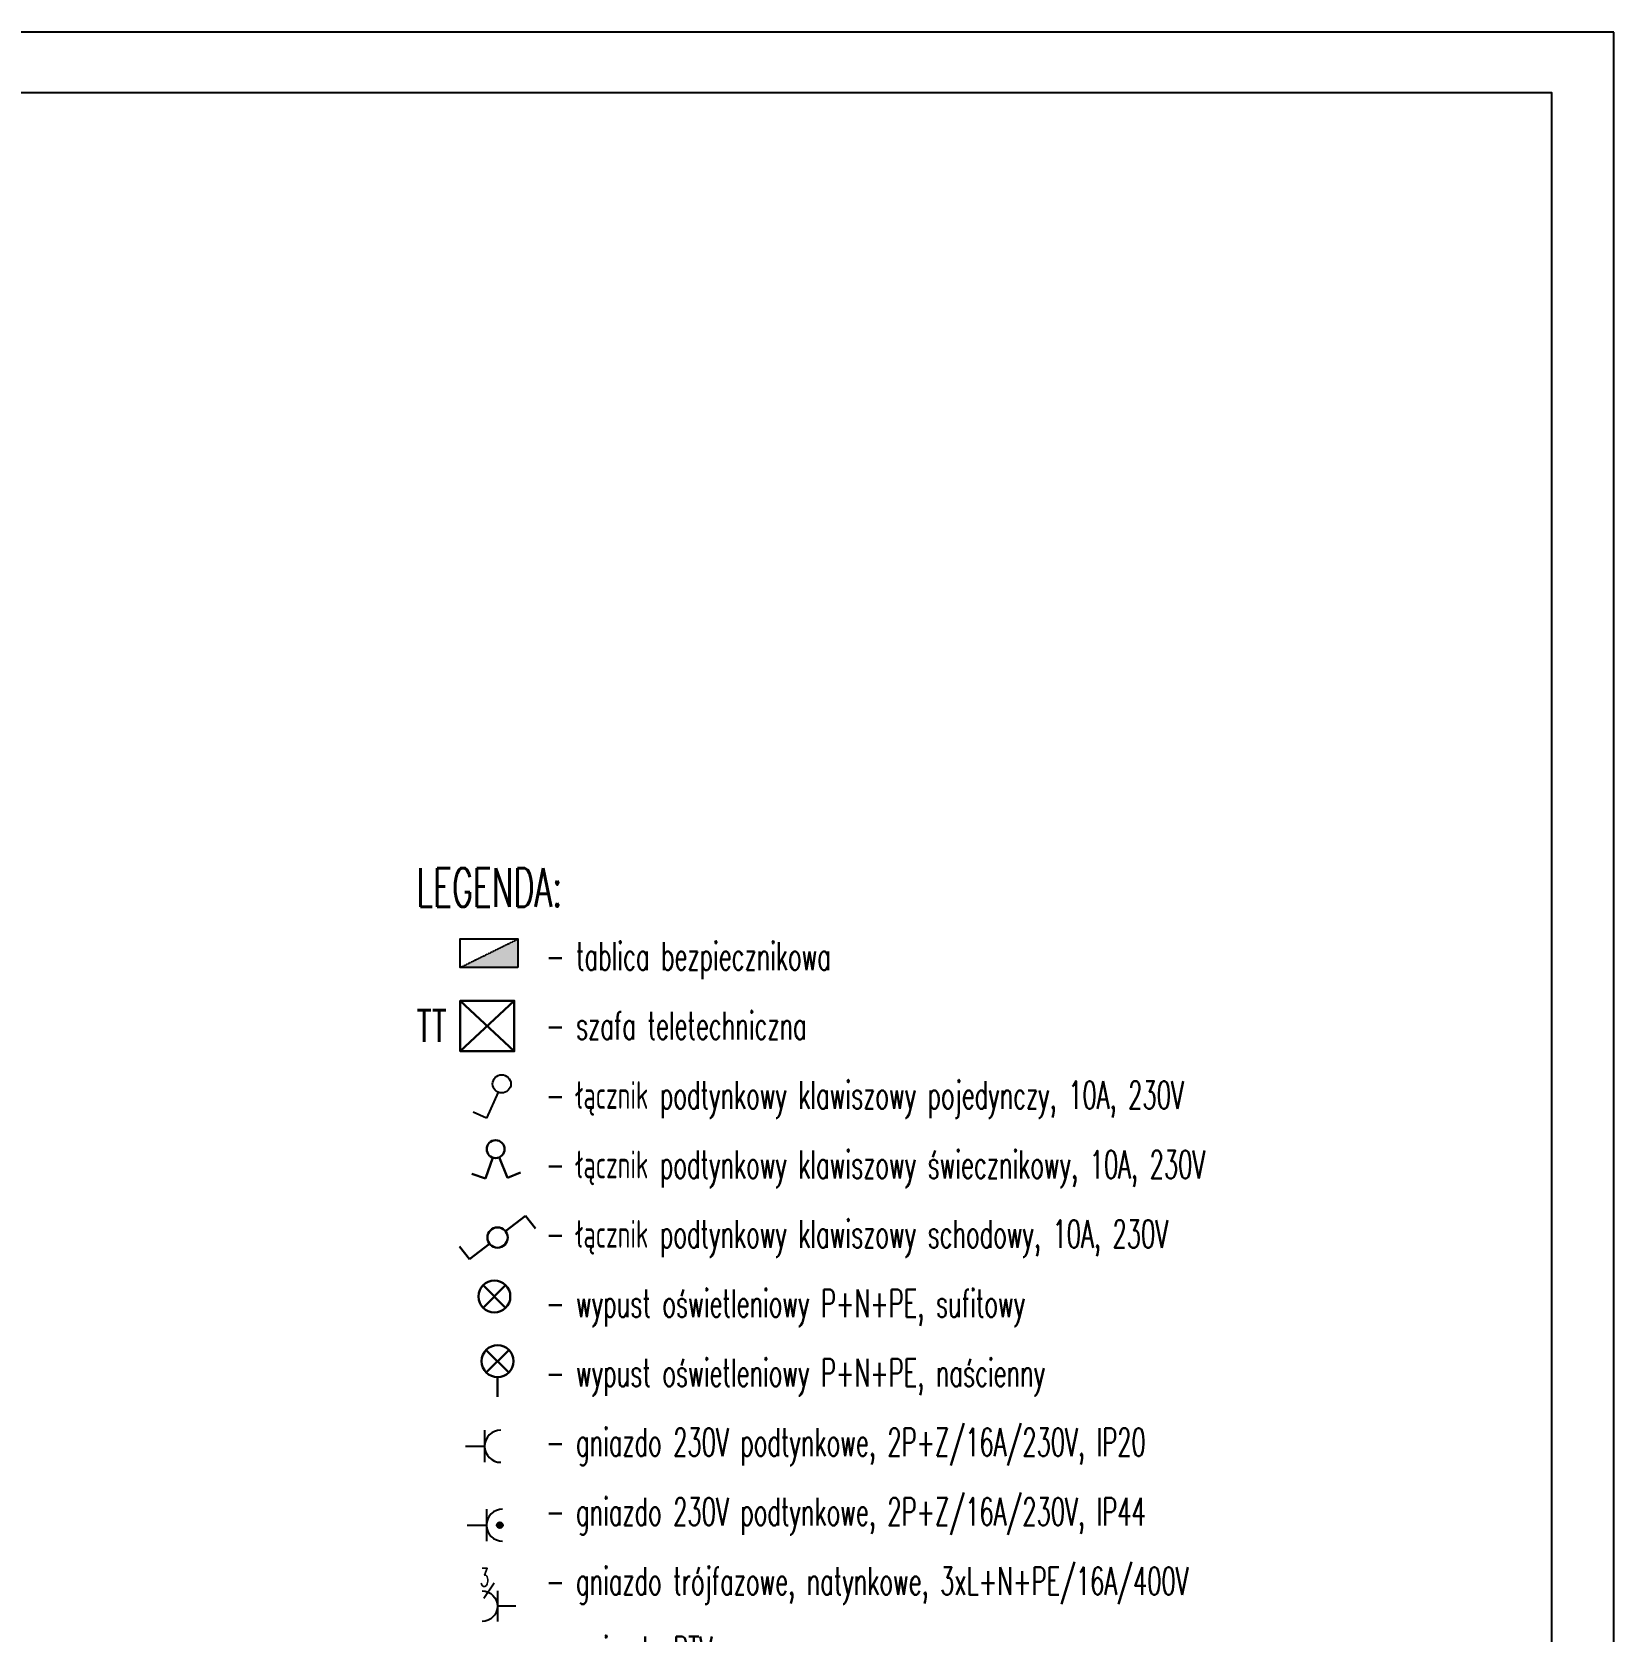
# Model space of a CAD drawing. Header units: millimetres. Extents: x 1780 to 154263, y -7240 to 17216.
# Drawn here: x 117176 to 118480, y 4093 to 5411 of the extents above; entities that cross this region are included whole.
import ezdxf

# ---------------------------------------------------------------- set-up
doc = ezdxf.new("R2010")
doc.units = ezdxf.units.MM
doc.linetypes.add('DASHED2', pattern=[0.375, 0.25, -0.125])
doc.layers.add('60 instalacje elektryka', color=10, linetype='Continuous')
doc.styles.add('OPIS', font='simplex.shx', dxfattribs={"width": 0.7, "height": 4})

# ---------------------------------------------------------------- blocks, each defined once
blk = doc.blocks.new('11')
at = {"layer": '60 instalacje elektryka', "lineweight": -3}
for p, q in [((5969.2, 6431.9), (5969.2, 6378.7)), ((5937.3, 6405.3), (5969.2, 6405.3))]:
    blk.add_line(p, q, dxfattribs=at)
blk.add_arc((5995.8, 6405.3), 26.6, 90.005, 269.995, dxfattribs=at)
blk = doc.blocks.new('jednobiegunowy')
at = {"layer": '60 instalacje elektryka'}
for p, q in [((2190.56, 2793.4), (2200.02, 2802.78)), ((2200.02, 2802.78), (2204.88, 2797.97))]:
    blk.add_line(p, q, dxfattribs=at)
blk.add_circle((2187.5, 2790.37), 4.3, dxfattribs=at)
blk = doc.blocks.new('lampa1')
at = {"layer": '60 instalacje elektryka', "lineweight": 30}
for p, q in [((2045.4, 2946.7), (2067.7, 2924.4)), ((2067.7, 2946.7), (2045.4, 2924.4))]:
    blk.add_line(p, q, dxfattribs=at)
blk.add_circle((2056.6, 2935.6), 15.8, dxfattribs=at)
blk = doc.blocks.new('wyl jednbieg')
at = {"layer": '60 instalacje elektryka', "lineweight": 30}
for p, q in [((2059.8, 3882.8), (2066.3, 3897.4)), ((2066.3, 3897.4), (2075.7, 3893.3))]:
    blk.add_line(p, q, dxfattribs=at)
blk.add_circle((2057.2, 3876.9), 6.45, dxfattribs=at)
blk = doc.blocks.new('schodowy')
blk.add_blockref('wyl jednbieg', (82.3, 4.2))
at = {"rotation": 180}
blk.add_blockref('wyl jednbieg', (4196.7, 7758), dxfattribs=at)
blk = doc.blocks.new('swiecznikowy')
at = {"layer": '60 instalacje elektryka', "lineweight": 30}
for p, q in [((2664.2, 2089), (2665.4, 2098)), ((2678.2, 2087), (2664.2, 2089)), ((2679.1, 2083.1), (2667.3, 2075.4)), ((2667.3, 2075.4), (2672.2, 2067.8))]:
    blk.add_line(p, q, dxfattribs=at)
blk.add_circle((2683.8, 2086.2), 5.68, dxfattribs=at)
blk.add_circle((2683.8, 2086.2), 5.68, dxfattribs=at)
blk = doc.blocks.new('TB1')
at = {"linetype": 'DASHED2'}
blk.add_hatch(color=1, dxfattribs=at).paths.add_polyline_path([(2274.4, 2644.8), (2237.7, 2626.7), (2237.7, 2644.8)])
at = {"color": 1, "linetype": 'DASHED2'}
for p, q in [((2237.7, 2626.7), (2237.7, 2644.8)), ((2237.7, 2644.8), (2274.4, 2644.8)), ((2274.4, 2644.8), (2237.7, 2626.7))]:
    blk.add_line(p, q, dxfattribs=at)
at = {"color": 1}
blk.add_lwpolyline([(2237.7, 2644.8), (2274.4, 2644.8), (2274.4, 2626.7), (2237.7, 2626.7)], close=True, dxfattribs=at)

msp = doc.modelspace()

# ---------------------------------------------------------------- hatches: boundary and pattern name
at = {"layer": '60 instalacje elektryka'}
h = msp.add_hatch(color=256, dxfattribs=at)
h.dxf.hatch_style = 1
edge = h.paths.add_edge_path()
edge.add_arc((117561.2, 4180), 2.48, 0, 360)

# ---------------------------------------------------------------- linework, layer by layer
at = {"layer": '60 instalacje elektryka', "lineweight": 30}
msp.add_line((117559.3, 4302), (117559.3, 4285.7), dxfattribs=at)
at = {"layer": '60 instalacje elektryka'}
msp.add_line((117548, 4119.7), (117556.4, 4132.4), dxfattribs=at)
for points in [[(118479.6, 5410.6), (114275, 5410.6), (114275, 2437.4), (118479.6, 2437.4)], [(114366.5, 2487.4), (118428.5, 2487.4), (118428.5, 5360.6), (114366.5, 5360.6)]]:
    msp.add_lwpolyline(points, close=True, dxfattribs=at)
at = {"layer": '60 instalacje elektryka', "lineweight": 30}
msp.add_lwpolyline([(117528.5, 4612.2), (117573.1, 4612.2), (117573.1, 4570.6), (117528.5, 4570.6)], close=True, dxfattribs=at)
msp.add_lwpolyline([(117528.5, 4570.6), (117573.1, 4612.2), (117528.5, 4612.2), (117573.1, 4570.6)], dxfattribs=at)
at = {"layer": '60 instalacje elektryka'}
msp.add_circle((117561.2, 4180), 2.48, dxfattribs=at)

# ---------------------------------------------------------------- block references
for name, p, xscale, yscale, zscale, rotation in [('TB1', (120477.6, 8069), 1.296645068759041, 1.296645068759041, 1.296645068759041, 179.9999999999999), ('swiecznikowy', (119548.1, 559.7), 1.296, 1.296, 1.296, 78.99994544918933), ('schodowy', (122387.7, 7549.7), 1.2987230256, 1.2987230256, 1.2987230256, 151.8417335062657)]:
    msp.add_blockref(name, p, dxfattribs=dict(xscale=xscale, yscale=yscale, zscale=zscale, rotation=rotation))
at = {"xscale": 0.8311827363840003, "yscale": 0.8311827363840003, "zscale": 0.8311827363840003}
for p in [(115847.3, 1928.4), (115849.9, 1875.1)]:
    msp.add_blockref('lampa1', p, dxfattribs=at)
at = {"layer": '60 instalacje elektryka', "xscale": 1.745483746406403, "yscale": 1.745483746406403, "zscale": 1.745483746406403, "rotation": 201.3064309500116}
msp.add_blockref('jednobiegunowy', (119350.3, 10468.7), dxfattribs=at)
at = {"layer": '60 instalacje elektryka', "lineweight": -3}
for p, xscale, yscale, zscale in [((114579.2, 1058.6), 0.497462867725824, 0.497462867725824, 0.497462867725824), ((114580.8, 993.6), 0.497462867725824, 0.497462867725824, 0.497462867725824), ((120380.2, 1086.1), -0.4725897243395328, 0.4725897243395328, 0.4725897243395328)]:
    msp.add_blockref('11', p, dxfattribs=dict(at, xscale=xscale, yscale=yscale, zscale=zscale))

# ---------------------------------------------------------------- texts
at = {"layer": '60 instalacje elektryka', "color": 7, "lineweight": -3, "attachment_point": 1, "style": 'OPIS'}
for s, insert, char_height, width in [('{\\W0.6;\\C256;LEGENDA:}', (117492.4, 4721.5), 31.788, 158.699), ('\\pxsm1.5;{\\W0.6;\\C256;- tablica bezpiecznikowa\\P- szafa teletechniczna\\P- łącznik podtynkowy klawiszowy pojedynczy, 10A, 230V \\P- łącznik podtynkowy klawiszowy świecznikowy, 10A, 230V \\P- łącznik podtynkowy klawiszowy schodowy, 10A, 230V\\P- wypust oświetleniowy P+N+PE, sufitowy\\P- wypust oświetleniowy P+N+PE, naścienny\\P- gniazdo 230V podtynkowe, 2P+Z/16A/230V, IP20\\P- gniazdo 230V podtynkowe, 2P+Z/16A/230V, IP44\\P- gniazdo trójfazowe, natynkowe, 3xL+N+PE/16A/400V\\P- gniazdo RTV\\P- gniazdo internet\\P- wypust tójfazowy, zasilanie kuchni elektr.\\P- złącze kontrolne instalacji odgromowej\\P- dzwonek 230V\\P- przycisk dzwonkowy\\P\\psm1;- zewnętrzny kinkiet biały, 2-punktowy, Czujnik ruchu, \\P\\psm1.5;  np.  Lucide TAYLOR\\P- zewnętrzny kinkiet biały, 1-punktowy, np.  Lucide TAYLOR\\P\\W0.7;- reflektor wpuszczany 1-punktowy kolor czarny mat}', (117599.3, 4660.4), 22.887, 692.398)]:
    msp.add_mtext(s, dxfattribs=dict(at, insert=insert, char_height=char_height, width=width))
at = {"layer": '60 instalacje elektryka', "lineweight": 30, "insert": (117492.6, 4604.4), "char_height": 26, "width": 40.857, "attachment_point": 1, "style": 'OPIS'}
msp.add_mtext('\\pxql;TT', dxfattribs=at)
at = {"layer": '60 instalacje elektryka', "color": 7, "lineweight": 30, "insert": (117544.7, 4144.4), "char_height": 15, "width": 39.095, "attachment_point": 1, "style": 'OPIS'}
msp.add_mtext('\\pxql;{\\W0.6;\\C256;3}', dxfattribs=at)

doc.saveas('drawing.dxf')
